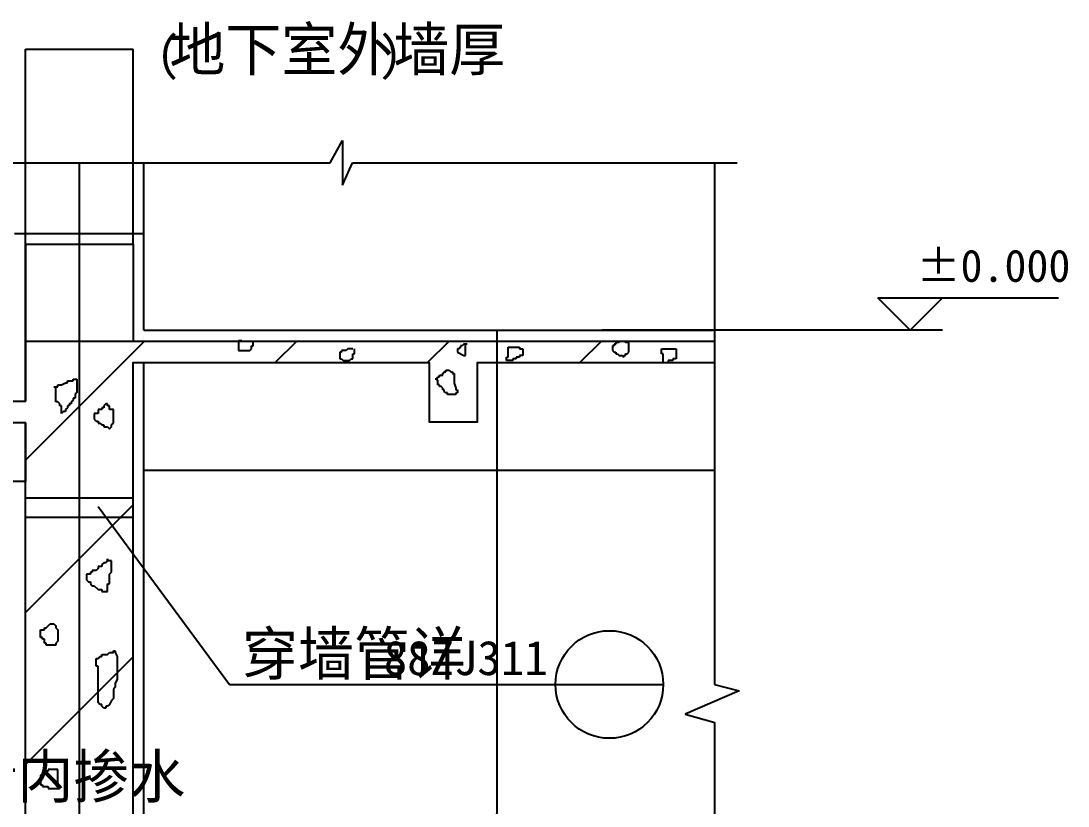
# Model space of a CAD drawing. Header units: metres. Extents: x -24145 to -5637, y -7785 to 13401.
# Drawn here: x -18595 to -8870, y 6106 to 13401 of the extents above; entities that cross this region are included whole.
import ezdxf

# ---------------------------------------------------------------- set-up
doc = ezdxf.new("R2010")
doc.units = ezdxf.units.M
doc.layers.add('PUB_DIM', color=3, linetype='Continuous')
doc.dimstyles.get("Standard").update_dxf_attribs({"dimtxt": 2.5, "dimasz": 2.5, "dimexe": 1.25, "dimexo": 0.625, "dimtad": 1, "dimcen": 2.5, "dimazin": 3, "dimtfac": 1, "dimtmove": 0, "dimatfit": 3})

# ---------------------------------------------------------------- blocks, each defined once
blk = doc.blocks.new('_INDEX')
blk.add_line((-0.5, 0), (0.5, 0))
blk.add_circle((0, 0), 0.5)
blk = doc.blocks.new('*D3')
for p, q in [((-18873.63, 9666.56), (-18873.63, 9121.5)), ((-18553.63, 9666.56), (-18553.63, 9121.5)), ((-18714.63, 9121.5), (-18873.88, 9121.5)), ((-18553.38, 9121.5), (-18712.63, 9121.5))]:
    blk.add_line(p, q)
at = {"layer": 'Defpoints'}
for p in [(-18873.63, 9666.56), (-18553.63, 9666.56), (-18553.63, 9121.5)]:
    blk.add_point(p, dxfattribs=at)
at = {"layer": 'PUB_DIM', "insert": (-18713.63, 9121.5), "char_height": 1, "attachment_point": 5}
blk.add_mtext('60', dxfattribs=at)
blk = doc.blocks.new('*D6')
for p, q in [((-18553.23, 11326.66), (-18553.23, 13138.82)), ((-18552.98, 13138.82), (-18053.73, 13138.82)), ((-18052.73, 13138.82), (-17553.48, 13138.82)), ((-17553.23, 11326.66), (-17553.23, 13138.82))]:
    blk.add_line(p, q)
at = {"layer": 'Defpoints'}
for p in [(-18553.23, 13138.82), (-18553.23, 11326.66), (-17553.23, 11326.66)]:
    blk.add_point(p, dxfattribs=at)
at = {"layer": 'PUB_DIM', "insert": (-18053.23, 13138.82), "char_height": 1, "attachment_point": 5}
blk.add_mtext('A', dxfattribs=at)
blk = doc.blocks.new('*D8')
for p, q in [((-14175.3, 10526.49), (-14175.3, 6036.49)), ((-14175.55, 6036.49), (-14175.8, 6036.49)), ((-14175.3, 1546.49), (-14175.3, 6036.49)), ((-14175.3, 6036.49), (-14175.3, 6036.49)), ((-14175.05, 6036.49), (-14174.8, 6036.49))]:
    blk.add_line(p, q)
at = {"layer": 'Defpoints'}
for p in [(-14175.3, 10526.49), (-14175.3, 6036.49), (-14175.3, 1546.49)]:
    blk.add_point(p, dxfattribs=at)
at = {"layer": 'PUB_DIM', "insert": (-14175.3, 6037.615), "char_height": 1, "attachment_point": 5}
blk.add_mtext('3500', dxfattribs=at)

msp = doc.modelspace()

# ---------------------------------------------------------------- linework, layer by layer
for p, q in [((-15723.31, 12082.52), (-15608.75, 12288.6)), ((-15608.75, 12288.6), (-15608.75, 11876.44)), ((-20214.28, 12082.52), (-15723.31, 12082.52)), ((-18053.59, 12082.52), (-18053.59, -3123.34)), ((-17453.59, 10526.66), (-17453.59, 12082.52)), ((-15608.75, 11876.44), (-15517.09, 12082.52)), ((-15517.09, 12082.52), (-11942.65, 12082.52)), ((-12153.59, 12082.52), (-12153.59, 10426.66)), ((-18653.59, 11426.66), (-17453.59, 11426.66)), ((-17453.59, 10526.66), (-17453.59, 11426.66)), ((-18553.59, 11326.66), (-18553.59, 10426.66)), ((-17553.59, 11326.66), (-17553.59, 10426.66)), ((-17453.59, 10526.66), (-12153.59, 10526.66)), ((-18553.59, 9319.7), (-17446.63, 10426.66)), ((-18553.59, 10426.66), (-18553.59, 9866.56)), ((-18553.59, 10426.66), (-18553.59, 10426.66)), ((-16574.46, 10428.94), (-16574.46, 10337.98)), ((-16544.12, 10428.94), (-16574.46, 10428.94)), ((-16437.92, 10383.46), (-16437.92, 10428.94)), ((-16232.41, 10226.66), (-16032.41, 10426.66)), ((-14818.2, 10226.66), (-14618.2, 10426.66)), ((-13403.99, 10226.66), (-13203.99, 10426.66)), ((-13070.11, 10413.78), (-13070.11, 10398.62)), ((-13039.77, 10413.78), (-13070.11, 10413.78)), ((-13039.77, 10428.94), (-13039.77, 10413.78)), ((-12979.09, 10413.78), (-12979.09, 10428.94)), ((-12948.75, 10413.78), (-12979.09, 10413.78)), ((-12948.75, 10322.82), (-12948.75, 10413.78)), ((-12153.59, 10426.66), (-12153.59, 10226.66)), ((-16574.46, 10337.98), (-16468.27, 10337.98)), ((-16468.27, 10337.98), (-16453.1, 10353.14)), ((-16453.1, 10383.46), (-16437.92, 10383.46)), ((-16453.1, 10353.14), (-16453.1, 10383.46)), ((-15633.9, 10322.82), (-15633.9, 10262.18)), ((-15618.73, 10322.82), (-15633.9, 10322.82)), ((-15618.73, 10337.98), (-15618.73, 10322.82)), ((-15573.22, 10337.98), (-15618.73, 10337.98)), ((-15558.05, 10353.14), (-15573.22, 10337.98)), ((-15512.53, 10353.14), (-15558.05, 10353.14)), ((-15497.36, 10307.66), (-15497.36, 10353.14)), ((-14541.63, 10353.14), (-14541.63, 10322.82)), ((-14526.46, 10353.14), (-14541.63, 10353.14)), ((-14541.63, 10322.82), (-14480.95, 10292.5)), ((-14511.29, 10368.3), (-14526.46, 10353.14)), ((-14511.29, 10383.46), (-14511.29, 10368.3)), ((-14496.12, 10383.46), (-14511.29, 10383.46)), ((-14480.95, 10398.62), (-14496.12, 10383.46)), ((-14450.61, 10398.62), (-14480.95, 10398.62)), ((-14465.78, 10292.5), (-14465.78, 10398.62)), ((-14071.35, 10368.3), (-13965.16, 10368.3)), ((-14071.35, 10277.34), (-14071.35, 10368.3)), ((-14038.1, 10352.39), (-14038.1, 10352.39)), ((-13965.16, 10368.3), (-13965.16, 10353.14)), ((-13965.16, 10353.14), (-13934.82, 10353.14)), ((-13934.82, 10353.14), (-13934.82, 10292.5)), ((-13100.45, 10383.46), (-13100.45, 10337.98)), ((-13085.28, 10383.46), (-13100.45, 10383.46)), ((-13100.45, 10337.98), (-13085.28, 10322.82)), ((-13085.28, 10398.62), (-13085.28, 10383.46)), ((-13070.11, 10398.62), (-13085.28, 10398.62)), ((-13085.28, 10322.82), (-13070.11, 10322.82)), ((-13070.11, 10322.82), (-13070.11, 10307.66)), ((-12963.92, 10307.66), (-12948.75, 10322.82)), ((-12645.34, 10353.14), (-12508.81, 10353.14)), ((-12645.34, 10307.66), (-12645.34, 10353.14)), ((-12508.81, 10353.14), (-12508.81, 10262.18)), ((-17453.59, 4576.66), (-17453.59, 10226.66)), ((-15633.9, 10262.18), (-15618.73, 10262.18)), ((-15618.73, 10262.18), (-15603.56, 10247.02)), ((-15603.56, 10247.02), (-15542.88, 10247.02)), ((-15542.88, 10247.02), (-15527.71, 10262.18)), ((-15527.71, 10262.18), (-15512.53, 10262.18)), ((-15512.53, 10307.66), (-15497.36, 10307.66)), ((-15512.53, 10262.18), (-15512.53, 10307.66)), ((-14480.95, 10292.5), (-14465.78, 10292.5)), ((-14086.52, 10277.34), (-14071.35, 10277.34)), ((-14086.52, 10247.02), (-14086.52, 10277.34)), ((-14025.84, 10247.02), (-14086.52, 10247.02)), ((-13995.5, 10262.18), (-14025.84, 10262.18)), ((-14025.84, 10262.18), (-14025.84, 10247.02)), ((-13995.5, 10277.34), (-13995.5, 10262.18)), ((-13965.16, 10277.34), (-13995.5, 10277.34)), ((-13965.16, 10292.5), (-13965.16, 10277.34)), ((-13934.82, 10292.5), (-13965.16, 10292.5)), ((-13070.11, 10307.66), (-13054.94, 10307.66)), ((-13054.94, 10307.66), (-13039.77, 10292.5)), ((-13039.77, 10292.5), (-13009.43, 10292.5)), ((-13009.43, 10292.5), (-12994.26, 10277.34)), ((-12994.26, 10292.5), (-12979.09, 10292.5)), ((-12994.26, 10277.34), (-12994.26, 10292.5)), ((-12979.09, 10307.66), (-12963.92, 10307.66)), ((-12979.09, 10292.5), (-12979.09, 10307.66)), ((-12630.17, 10307.66), (-12645.34, 10307.66)), ((-12630.17, 10231.86), (-12630.17, 10307.66)), ((-12584.66, 10247.02), (-12584.66, 10216.7)), ((-12539.15, 10247.02), (-12584.66, 10247.02)), ((-12539.15, 10262.18), (-12539.15, 10247.02)), ((-12508.81, 10262.18), (-12539.15, 10262.18)), ((-12153.59, 10226.66), (-12153.59, 7235.32)), ((-14678.17, 10125.74), (-14663, 10140.9)), ((-14678.17, 10110.58), (-14678.17, 10125.74)), ((-14663, 10140.9), (-14647.83, 10140.9)), ((-14647.83, 10156.06), (-14617.49, 10156.06)), ((-14647.83, 10140.9), (-14647.83, 10156.06)), ((-14617.49, 10156.06), (-14602.32, 10140.9)), ((-14602.32, 10140.9), (-14587.14, 10140.9)), ((-14587.14, 10140.9), (-14587.14, 10125.74)), ((-14587.14, 10125.74), (-14571.97, 10125.74)), ((-14571.97, 10125.74), (-14571.97, 10034.77)), ((-18252.75, 10020.27), (-18217.16, 10020.27)), ((-18252.75, 10002.49), (-18252.75, 10020.27)), ((-18217.16, 10020.27), (-18181.58, 10038.05)), ((-18181.58, 10038.05), (-18163.78, 10038.05)), ((-18163.78, 10055.83), (-18110.41, 10055.83)), ((-18163.78, 10038.05), (-18163.78, 10055.83)), ((-18110.41, 10073.61), (-18074.82, 10073.61)), ((-18110.41, 10055.83), (-18110.41, 10073.61)), ((-18074.82, 10073.61), (-18074.82, 9949.15)), ((-14738.85, 10080.25), (-14723.68, 10080.25)), ((-14738.85, 10065.09), (-14738.85, 10080.25)), ((-14723.68, 10065.09), (-14738.85, 10065.09)), ((-14723.68, 10095.41), (-14708.51, 10095.41)), ((-14723.68, 10080.25), (-14723.68, 10095.41)), ((-14723.68, 10019.61), (-14723.68, 10065.09)), ((-14708.51, 10019.61), (-14723.68, 10019.61)), ((-14708.51, 10110.58), (-14678.17, 10110.58)), ((-14708.51, 10095.41), (-14708.51, 10110.58)), ((-14708.51, 10004.45), (-14708.51, 10019.61)), ((-14571.97, 10034.77), (-14556.8, 9989.29)), ((-18288.33, 10002.49), (-18252.75, 10002.49)), ((-18270.54, 9860.24), (-18270.54, 10002.49)), ((-18074.82, 9949.15), (-18092.61, 9931.37)), ((-18092.61, 9931.37), (-18092.61, 9895.81)), ((-14693.34, 10004.45), (-14708.51, 10004.45)), ((-14678.17, 9989.29), (-14693.34, 10004.45)), ((-14678.17, 9974.13), (-14678.17, 9989.29)), ((-14663, 9974.13), (-14678.17, 9974.13)), ((-14663, 9958.97), (-14663, 9974.13)), ((-14647.83, 9943.81), (-14663, 9958.97)), ((-14632.66, 9943.81), (-14647.83, 9943.81)), ((-14632.66, 9928.65), (-14632.66, 9943.81)), ((-14556.8, 9928.65), (-14632.66, 9928.65)), ((-14556.8, 9989.29), (-14556.8, 9974.13)), ((-14556.8, 9974.13), (-14541.63, 9974.13)), ((-14556.8, 9943.81), (-14556.8, 9928.65)), ((-14541.63, 9943.81), (-14556.8, 9943.81)), ((-14541.63, 9974.13), (-14541.63, 9943.81)), ((-18252.75, 9860.24), (-18270.54, 9860.24)), ((-18234.95, 9842.46), (-18252.75, 9860.24)), ((-18234.95, 9824.68), (-18234.95, 9842.46)), ((-18217.16, 9824.68), (-18234.95, 9824.68)), ((-18217.16, 9753.56), (-18217.16, 9824.68)), ((-18145.99, 9824.68), (-18163.78, 9824.68)), ((-18163.78, 9824.68), (-18163.78, 9806.9)), ((-18145.99, 9842.46), (-18145.99, 9824.68)), ((-18128.2, 9842.46), (-18145.99, 9842.46)), ((-18110.41, 9878.02), (-18128.2, 9860.24)), ((-18128.2, 9860.24), (-18128.2, 9842.46)), ((-18110.41, 9895.81), (-18110.41, 9878.02)), ((-18092.61, 9895.81), (-18110.41, 9895.81)), ((-17807.94, 9842.46), (-17825.73, 9824.68)), ((-17825.73, 9824.68), (-17825.73, 9806.9)), ((-17790.14, 9842.46), (-17807.94, 9842.46)), ((-17790.14, 9824.68), (-17790.14, 9842.46)), ((-17772.35, 9824.68), (-17790.14, 9824.68)), ((-17772.35, 9789.12), (-17772.35, 9824.68)), ((-18199.37, 9771.34), (-18217.16, 9753.56)), ((-18181.58, 9771.34), (-18199.37, 9771.34)), ((-18163.78, 9806.9), (-18181.58, 9789.12)), ((-18181.58, 9789.12), (-18181.58, 9771.34)), ((-17914.69, 9753.56), (-17914.69, 9700.22)), ((-17879.11, 9753.56), (-17914.69, 9753.56)), ((-17879.11, 9789.12), (-17879.11, 9753.56)), ((-17843.52, 9789.12), (-17879.11, 9789.12)), ((-17843.52, 9806.9), (-17843.52, 9789.12)), ((-17825.73, 9806.9), (-17843.52, 9806.9)), ((-17736.77, 9789.12), (-17772.35, 9789.12)), ((-17736.77, 9664.66), (-17736.77, 9789.12)), ((-17914.69, 9700.22), (-17896.9, 9682.44)), ((-17896.9, 9682.44), (-17879.11, 9682.44)), ((-17879.11, 9682.44), (-17879.11, 9664.66)), ((-17879.11, 9664.66), (-17861.31, 9664.66)), ((-17861.31, 9664.66), (-17843.52, 9646.88)), ((-17843.52, 9646.88), (-17825.73, 9646.88)), ((-17825.73, 9646.88), (-17825.73, 9629.1)), ((-17825.73, 9629.1), (-17790.14, 9629.1)), ((-17790.14, 9629.1), (-17772.35, 9611.32)), ((-17772.35, 9611.32), (-17754.56, 9629.1)), ((-17754.56, 9646.88), (-17736.77, 9664.66)), ((-17754.56, 9629.1), (-17754.56, 9646.88)), ((-17453.59, 9226.66), (-12153.59, 9226.66)), ((-17553.59, 8966.56), (-18553.59, 8966.56)), ((-18553.59, 7905.49), (-17553.59, 8905.49)), ((-17553.59, 8786.56), (-18553.59, 8786.56)), ((-17781.63, 8806.4), (-17781.63, 8806.4)), ((-17825.73, 8366.68), (-17843.52, 8348.9)), ((-17807.94, 8366.68), (-17825.73, 8366.68)), ((-17790.14, 8384.46), (-17807.94, 8366.68)), ((-17790.14, 8384.46), (-17790.14, 8402.24)), ((-17790.14, 8402.24), (-17790.14, 8384.46)), ((-17754.56, 8384.46), (-17790.14, 8384.46)), ((-17754.56, 8277.78), (-17754.56, 8384.46)), ((-17950.28, 8277.78), (-17950.28, 8260)), ((-17932.48, 8277.78), (-17950.28, 8277.78)), ((-17932.48, 8295.56), (-17932.48, 8277.78)), ((-17896.9, 8295.56), (-17932.48, 8295.56)), ((-17879.11, 8313.34), (-17896.9, 8295.56)), ((-17879.11, 8331.12), (-17879.11, 8313.34)), ((-17843.52, 8331.12), (-17879.11, 8331.12)), ((-17843.52, 8348.9), (-17843.52, 8331.12)), ((-17772.35, 8260), (-17754.56, 8277.78)), ((-17985.86, 8260), (-17985.86, 8206.66)), ((-17950.28, 8260), (-17985.86, 8260)), ((-17985.86, 8206.66), (-17968.07, 8188.87)), ((-17968.07, 8188.87), (-17950.28, 8188.87)), ((-17950.28, 8188.87), (-17950.28, 8171.09)), ((-17950.28, 8171.09), (-17932.48, 8153.31)), ((-17790.14, 8099.97), (-17790.14, 8171.09)), ((-17790.14, 8171.09), (-17772.35, 8171.09)), ((-17772.35, 8171.09), (-17772.35, 8260)), ((-17932.48, 8153.31), (-17914.69, 8153.31)), ((-17914.69, 8153.31), (-17879.11, 8117.75)), ((-17879.11, 8117.75), (-17843.52, 8117.75)), ((-17843.52, 8117.75), (-17843.52, 8099.97)), ((-17843.52, 8099.97), (-17790.14, 8099.97)), ((-18359.5, 7762.14), (-18323.91, 7797.7)), ((-18323.91, 7797.7), (-18288.33, 7797.7)), ((-18288.33, 7797.7), (-18270.54, 7779.92)), ((-18412.88, 7744.36), (-18377.29, 7744.36)), ((-18412.88, 7708.8), (-18412.88, 7744.36)), ((-18412.88, 7673.24), (-18412.88, 7708.8)), ((-18377.29, 7762.14), (-18359.5, 7762.14)), ((-18377.29, 7744.36), (-18377.29, 7762.14)), ((-18270.54, 7779.92), (-18270.54, 7762.14)), ((-18270.54, 7762.14), (-18252.75, 7744.36)), ((-18252.75, 7744.36), (-18252.75, 7637.68)), ((-18395.08, 7673.24), (-18412.88, 7673.24)), ((-18395.08, 7655.46), (-18395.08, 7673.24)), ((-18377.29, 7655.46), (-18395.08, 7655.46)), ((-18377.29, 7619.9), (-18377.29, 7655.46)), ((-18359.5, 7619.9), (-18377.29, 7619.9)), ((-18359.5, 7602.12), (-18359.5, 7619.9)), ((-18270.54, 7602.12), (-18359.5, 7602.12)), ((-18252.75, 7637.68), (-18270.54, 7619.9)), ((-18270.54, 7619.9), (-18270.54, 7602.12)), ((-18553.59, 6491.27), (-17553.59, 7491.27)), ((-17879.11, 7477.65), (-17861.31, 7495.43)), ((-17861.31, 7495.43), (-17843.52, 7495.43)), ((-17843.52, 7513.22), (-17790.14, 7513.22)), ((-17843.52, 7495.43), (-17843.52, 7513.22)), ((-17790.14, 7513.22), (-17772.35, 7531)), ((-17772.35, 7531), (-17736.77, 7531)), ((-17736.77, 7548.78), (-17718.97, 7548.78)), ((-17736.77, 7531), (-17736.77, 7548.78)), ((-17718.97, 7548.78), (-17718.97, 7531)), ((-17718.97, 7531), (-17701.18, 7495.43)), ((-17701.18, 7495.43), (-17701.18, 7282.07)), ((-17896.9, 7477.65), (-17879.11, 7477.65)), ((-17896.9, 7459.87), (-17896.9, 7477.65)), ((-17896.9, 7406.53), (-17896.9, 7459.87)), ((-17879.11, 7406.53), (-17896.9, 7406.53)), ((-17879.11, 7068.7), (-17879.11, 7406.53)), ((-17718.97, 7210.95), (-17736.77, 7193.17)), ((-17701.18, 7282.07), (-17718.97, 7246.51)), ((-17718.97, 7246.51), (-17718.97, 7210.95)), ((-12153.59, 7235.32), (-11923.15, 7177.75)), ((-17736.77, 7104.26), (-17754.56, 7086.48)), ((-17736.77, 7193.17), (-17736.77, 7104.26)), ((-11923.15, 7177.75), (-12427.48, 6959.03)), ((-17861.31, 7050.92), (-17879.11, 7068.7)), ((-17843.52, 7050.92), (-17861.31, 7050.92)), ((-17843.52, 7033.14), (-17843.52, 7050.92)), ((-17825.73, 7015.36), (-17843.52, 7033.14)), ((-17807.94, 7015.36), (-17825.73, 7015.36)), ((-17807.94, 7033.14), (-17807.94, 7015.36)), ((-17790.14, 7033.14), (-17807.94, 7033.14)), ((-17772.35, 7050.92), (-17790.14, 7033.14)), ((-17754.56, 7086.48), (-17772.35, 7050.92)), ((-12427.48, 6959.03), (-12151.53, 6882.95)), ((-12153.59, 6883.52), (-12153.59, 1426.66)), ((-18359.5, 6428.6), (-18377.29, 6410.82)), ((-18341.71, 6428.6), (-18359.5, 6428.6)), ((-18341.71, 6446.38), (-18341.71, 6428.6)), ((-18288.33, 6446.38), (-18341.71, 6446.38)), ((-18252.75, 6446.38), (-18306.12, 6446.38)), ((-18252.75, 6268.58), (-18252.75, 6446.38)), ((-18412.88, 6393.04), (-18412.88, 6304.14)), ((-18395.08, 6393.04), (-18412.88, 6393.04)), ((-18395.08, 6410.82), (-18395.08, 6393.04)), ((-18377.29, 6410.82), (-18395.08, 6410.82)), ((-18412.88, 6304.14), (-18395.08, 6304.14)), ((-18395.08, 6304.14), (-18395.08, 6286.36)), ((-18395.08, 6286.36), (-18341.71, 6286.36)), ((-18341.71, 6286.36), (-18341.71, 6268.58)), ((-18341.71, 6268.58), (-18252.75, 6268.58))]:
    msp.add_line(p, q)
for points in [[(-18553.59, 10426.66), (-18553.59, 11326.66), (-17553.59, 11326.66), (-17553.59, 10426.66)], [(-12153.59, 676.66), (-14403.59, 676.66), (-14403.59, 176.66), (-16552.1, 176.66), (-16552.1, -623.34), (-18553.59, -623.34), (-18553.59, 2176.66), (-18528.59, 2176.66), (-18528.59, 2276.66), (-18553.59, 2276.66), (-18553.59, 9666.56), (-18873.59, 9666.56), (-18873.59, 9866.56), (-18553.59, 9866.56), (-18553.59, 10426.66), (-12153.59, 10426.66)], [(-17578.59, 2176.66), (-17578.59, 2276.66), (-17553.59, 2276.66), (-17553.59, 10226.66), (-14803.59, 10226.66), (-14803.59, 9676.66), (-14353.59, 9676.66), (-14353.59, 10226.66), (-12153.59, 10226.66)]]:
    msp.add_lwpolyline(points)
at = {"layer": 'PUB_DIM'}
for p, q in [((-10336.77, 10526.66), (-10636.77, 10826.66)), ((-10636.77, 10826.66), (-10036.77, 10826.66)), ((-10336.77, 10826.66), (-8959.63, 10826.66)), ((-10036.77, 10826.66), (-10336.77, 10526.66)), ((-10036.77, 10526.66), (-13197.46, 10526.66)), ((-17879.05, 8889.95), (-16659.02, 7235.3)), ((-16659.02, 7235.3), (-13368.22, 7235.3))]:
    msp.add_line(p, q, dxfattribs=at)

# ---------------------------------------------------------------- block references
at = {"layer": 'PUB_DIM', "xscale": 1000, "yscale": 1000, "zscale": 1000}
msp.add_blockref('_INDEX', (-13129.65, 7235.3), dxfattribs=at)

# ---------------------------------------------------------------- texts
for s, height, p in [('地下室外墙厚', 400, (-17216.89, 12937.21)), ('(', 320, (-17336.42, 12937.21)), (')', 320, (-15272.76, 12937.21)), ('穿墙管详', 400, (-16541.63, 7322.39)), ('88ZJ311', 320, (-15225.79, 7322.39)), ('钢筋混凝土地下室墙内掺水', 400, (-23308.92, 6180.57))]:
    msp.add_text(s, height=height).set_placement(p)
at = {"layer": 'PUB_DIM'}
msp.add_text('%%p0.000', height=300, dxfattribs=at).set_placement((-10276.77, 10976.66))

# ---------------------------------------------------------------- dimensions: what is measured, and where the dimension line sits
for base, p1, p2, text, picture, middle in [((-18553.23, 13138.82), (-18553.23, 11326.66), (-17553.23, 11326.66), 'A', '*D6', (-18053.23, 13138.82)), ((-14175.3, 6036.49), (-14175.3, 1546.49), (-14175.3, 10526.49), '3500', '*D8', (-14175.3, 6037.615)), ((-18553.63, 9121.5), (-18553.63, 9666.56), (-18873.63, 9666.56), '60', '*D3', (-18713.63, 9121.5))]:
    dim = msp.add_linear_dim(base=base, p1=p1, p2=p2, text=text, dimstyle='Standard', dxfattribs=at)
    dim.commit()
    dim.dimension.update_dxf_attribs({"geometry": picture, "text_midpoint": middle})

doc.saveas('drawing.dxf')
